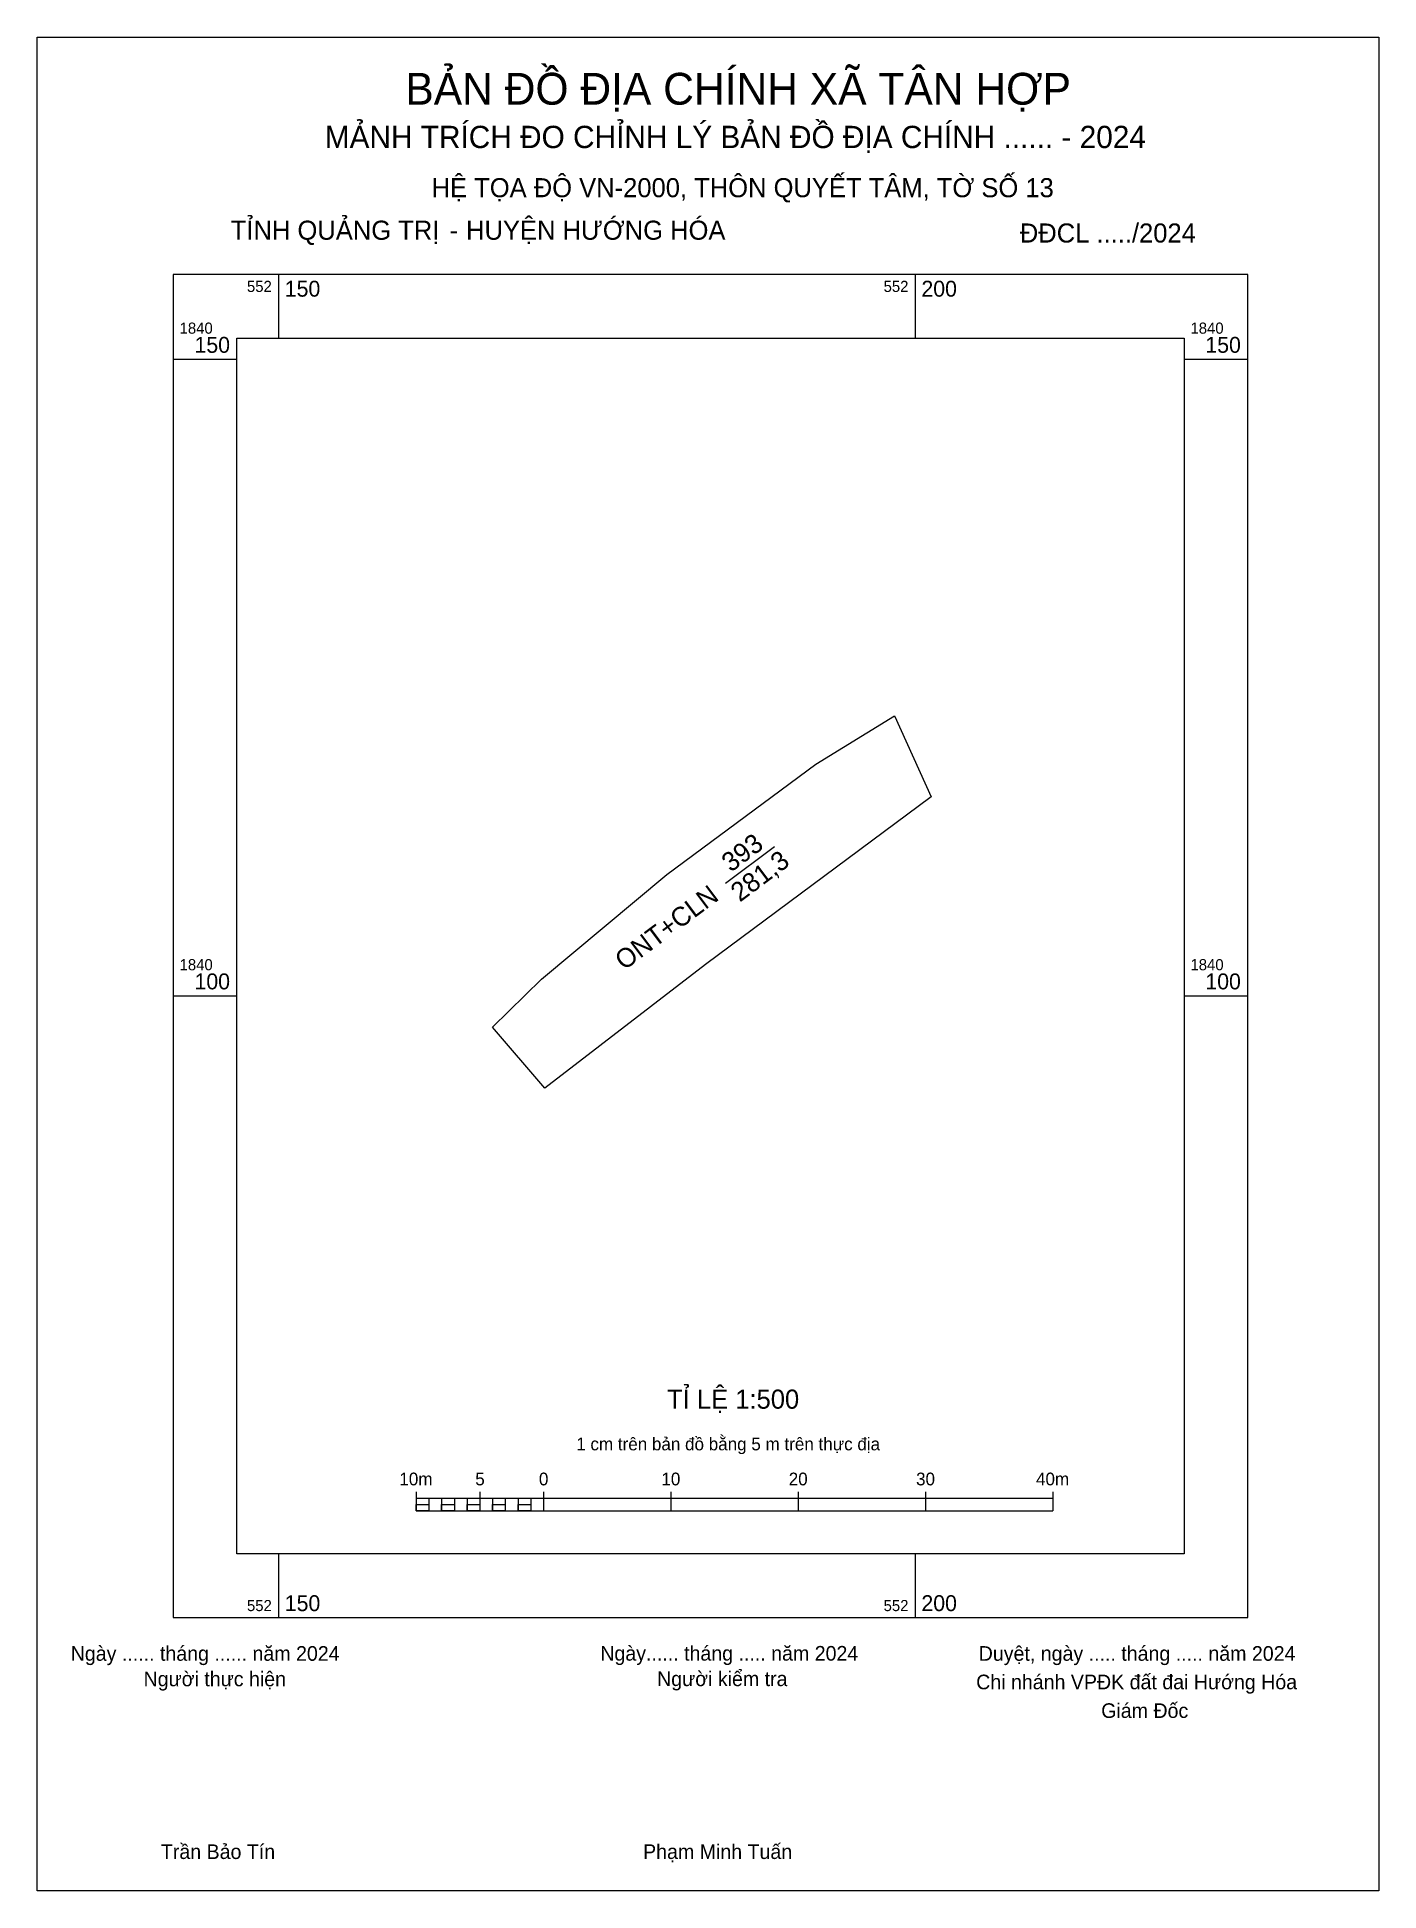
# Model space of a CAD drawing. Extents: x 552131 to 552236, y 1840030 to 1840175.
import ezdxf

# ---------------------------------------------------------------- set-up
doc = ezdxf.new("R2010")
doc.units = 0
for name, color, linetype in [('Level 1', 7, 'Continuous'), ('Level 10', 7, 'Continuous'), ('Level 13', 7, 'Continuous'), ('Level 2', 7, 'Continuous'), ('Level 6', 7, 'Continuous'), ('Level 62', 7, 'Continuous'), ('Level 63', 7, 'Continuous'), ('Level 9', 7, 'Continuous')]:
    doc.layers.add(name, color=color, linetype=linetype)

msp = doc.modelspace()

# ---------------------------------------------------------------- linework, layer by layer
at = {"layer": 'Level 1'}
for p, q in [((552131.05, 1840175.3), (552131.05, 1840175.3)), ((552236.43, 1840029.68), (552236.43, 1840029.68))]:
    msp.add_line(p, q, dxfattribs=at)
at = {"layer": 'Level 10'}
msp.add_lwpolyline([(552192.2, 1840118.19), (552198.38, 1840121.98), (552198.4, 1840121.94), (552201.26, 1840115.63), (552183.53, 1840102.46), (552170.93, 1840092.74), (552166.82, 1840097.52), (552170.65, 1840101.29), (552180.5, 1840109.53)], close=True, dxfattribs=at)
at = {"layer": 'Level 2'}
msp.add_lwpolyline([(552131.05, 1840175.3), (552236.43, 1840175.3), (552236.43, 1840029.68), (552131.05, 1840029.68)], close=True, dxfattribs=at)
at = {"layer": 'Level 62'}
msp.add_lwpolyline([(552146.74, 1840151.66), (552221.13, 1840151.66), (552221.13, 1840056.16), (552146.74, 1840056.16)], close=True, dxfattribs=at)
at = {"layer": 'Level 63'}
for p, q in [((552131.05, 1840172.8), (552131.05, 1840175.3)), ((552131.05, 1840175.3), (552133.55, 1840175.3)), ((552131.05, 1840172.8), (552131.05, 1840175.3)), ((552131.05, 1840175.3), (552133.55, 1840175.3)), ((552233.93, 1840175.3), (552236.43, 1840175.3)), ((552233.93, 1840175.3), (552236.43, 1840175.3)), ((552236.43, 1840175.3), (552236.43, 1840172.8)), ((552236.43, 1840175.3), (552236.43, 1840172.8)), ((552131.05, 1840172.8), (552131.05, 1840172.8)), ((552131.05, 1840172.8), (552131.05, 1840172.8)), ((552150, 1840156.66), (552150, 1840151.66)), ((552200, 1840156.66), (552200, 1840151.66)), ((552141.74, 1840150), (552146.74, 1840150)), ((552221.13, 1840150), (552226.13, 1840150)), ((552141.74, 1840100), (552146.74, 1840100)), ((552221.13, 1840100), (552226.13, 1840100)), ((552160.82, 1840061.04), (552160.82, 1840059.54)), ((552160.82, 1840060.54), (552210.82, 1840060.54)), ((552161.82, 1840060.54), (552161.82, 1840059.54)), ((552162.82, 1840060.54), (552162.82, 1840059.54)), ((552163.82, 1840060.54), (552163.82, 1840059.54)), ((552164.82, 1840060.54), (552164.82, 1840059.54)), ((552165.82, 1840061.04), (552165.82, 1840059.54)), ((552165.82, 1840060.54), (552165.82, 1840059.54)), ((552166.82, 1840060.54), (552166.82, 1840059.54)), ((552167.82, 1840060.54), (552167.82, 1840059.54)), ((552168.82, 1840060.54), (552168.82, 1840059.54)), ((552169.82, 1840060.54), (552169.82, 1840059.54)), ((552170.82, 1840061.04), (552170.82, 1840059.54)), ((552170.82, 1840060.54), (552170.82, 1840059.54)), ((552180.82, 1840061.04), (552180.82, 1840059.54)), ((552190.82, 1840061.04), (552190.82, 1840059.54)), ((552200.82, 1840061.04), (552200.82, 1840059.54)), ((552210.82, 1840061.04), (552210.82, 1840059.54)), ((552160.82, 1840059.54), (552210.82, 1840059.54)), ((552150, 1840056.16), (552150, 1840051.16)), ((552200, 1840056.16), (552200, 1840051.16)), ((552131.05, 1840029.68), (552131.05, 1840032.18)), ((552131.05, 1840029.68), (552131.05, 1840032.18)), ((552236.43, 1840032.18), (552236.43, 1840029.68)), ((552236.43, 1840032.18), (552236.43, 1840029.68)), ((552133.55, 1840029.68), (552131.05, 1840029.68)), ((552133.55, 1840029.68), (552131.05, 1840029.68)), ((552236.43, 1840029.68), (552233.93, 1840029.68)), ((552236.43, 1840029.68), (552233.93, 1840029.68))]:
    msp.add_line(p, q, dxfattribs=at)
for points in [[(552141.74, 1840156.66), (552141.74, 1840051.16), (552226.13, 1840051.16), (552226.13, 1840156.66)], [(552160.82, 1840060.04), (552161.82, 1840060.04), (552161.82, 1840059.54), (552160.82, 1840059.54)], [(552160.82, 1840060.04), (552161.82, 1840060.04), (552161.82, 1840059.54), (552160.82, 1840059.54)], [(552162.82, 1840060.04), (552163.82, 1840060.04), (552163.82, 1840059.54), (552162.82, 1840059.54)], [(552164.82, 1840060.04), (552165.82, 1840060.04), (552165.82, 1840059.54), (552164.82, 1840059.54)], [(552166.82, 1840060.04), (552167.82, 1840060.04), (552167.82, 1840059.54), (552166.82, 1840059.54)], [(552168.82, 1840060.04), (552169.82, 1840060.04), (552169.82, 1840059.54), (552168.82, 1840059.54)]]:
    msp.add_lwpolyline(points, close=True, dxfattribs=at)
at = {"layer": 'Level 9'}
msp.add_line((552185.11, 1840108.83), (552188.95, 1840111.71), dxfattribs=at)

# ---------------------------------------------------------------- texts
at = {"layer": 'Level 13'}
for s, p in [('393', (552185.53, 1840109.65)), ('281,3', (552186.24, 1840107.31)), ('ONT+CLN', (552177.15, 1840101.95))]:
    msp.add_text(s, height=1.5, rotation=36.7727, dxfattribs=at).set_placement(p)
at = {"layer": 'Level 6'}
for s, p in [('HỆ TỌA ÐỘ VN-2000, THÔN QUYẾT TÂM, TỜ SỐ 13 ', (552162.03, 1840162.72)), ('TỈ LỆ 1:500', (552180.53, 1840067.56))]:
    msp.add_text(s, height=1.5, dxfattribs=at).set_placement(p)
at = {"layer": 'Level 63'}
for s, height, p in [('BẢN ĐỒ ĐỊA CHÍNH XÃ TÂN HỢP', 2.5, (552159.97, 1840169.99)), ('MẢNH TRÍCH ĐO CHỈNH LÝ BẢN ĐỒ ĐỊA CHÍNH ...... - 2024', 1.75, (552153.64, 1840166.58)), ('TỈNH QUẢNG TRỊ', 1.5, (552146.26, 1840159.38)), (' HUYỆN HƯỚNG HÓA', 1.5, (552164.18, 1840159.38)), ('ĐĐCL ...../2024', 1.5, (552208.23, 1840159.16)), ('-', 1.5, (552163.44, 1840159.38)), ('552', 0.875, (552147.53, 1840155.28)), ('150', 1.25, (552150.5, 1840154.91)), ('552', 0.875, (552197.53, 1840155.28)), ('200', 1.25, (552200.5, 1840154.91)), ('1840', 0.875, (552142.24, 1840152)), ('150', 1.25, (552143.41, 1840150.5)), ('1840', 0.875, (552221.63, 1840152)), ('150', 1.25, (552222.8, 1840150.5)), ('1840', 0.875, (552142.24, 1840102)), ('1840', 0.875, (552221.63, 1840102)), ('100', 1.25, (552143.41, 1840100.5)), ('100', 1.25, (552222.8, 1840100.5)), ('1 cm trên bản đồ bằng 5 m trên thực địa', 1, (552173.39, 1840064.29)), ('10m', 1, (552159.5, 1840061.54)), ('5', 1, (552165.46, 1840061.54)), ('0', 1, (552170.46, 1840061.54)), ('10', 1, (552180.08, 1840061.54)), ('20', 1, (552190.08, 1840061.54)), ('30', 1, (552200.08, 1840061.54)), ('40m', 1, (552209.5, 1840061.54)), ('150', 1.25, (552150.5, 1840051.66)), ('200', 1.25, (552200.5, 1840051.66)), ('552', 0.875, (552147.53, 1840051.66)), ('552', 0.875, (552197.53, 1840051.66)), ('Ngày ...... tháng ...... năm 2024', 1.15, (552133.69, 1840047.76)), ('Ngày...... tháng ..... năm 2024', 1.15, (552175.28, 1840047.77)), ('Duyệt, ngày ..... tháng ..... năm 2024', 1.15, (552205, 1840047.76)), ('Người thực hiện', 1.15, (552139.41, 1840045.76)), ('Người kiểm tra', 1.15, (552179.74, 1840045.77)), ('Chi nhánh VPĐK đất đai Hướng Hóa', 1.15, (552204.8, 1840045.52)), ('Giám Đốc', 1.15, (552214.62, 1840043.27)), ('Trần Bảo Tín', 1.15, (552140.77, 1840032.19)), ('Phạm Minh Tuấn', 1.15, (552178.64, 1840032.19))]:
    msp.add_text(s, height=height, dxfattribs=at).set_placement(p)

doc.saveas('drawing.dxf')
